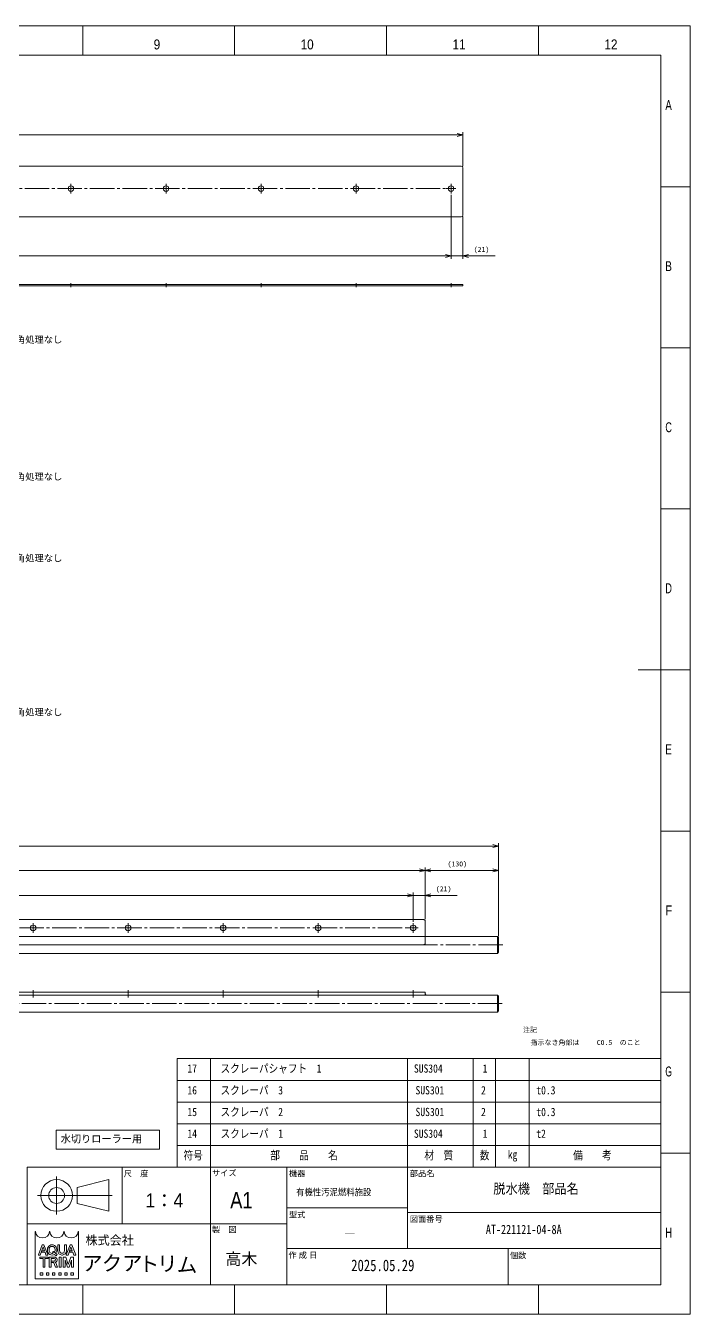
# Model space of a CAD drawing. Units: millimetres at full size. Extents: x -3518 to 3518, y -1833 to 1197.
# Drawn here: x 2343 to 3518, y -1178 to 1101 of the extents above; entities that cross this region are included whole.
import ezdxf
from ezdxf.enums import TextEntityAlignment as Align

# ---------------------------------------------------------------- set-up
doc = ezdxf.new("R2010")
doc.units = ezdxf.units.MM
doc.header["$LTSCALE"] = 4.8
doc.linetypes.add('CHAIN2', pattern=[12, 9, -1, 1, -1])
for name, color, linetype, lineweight in [('0-2_08_DIM', 3, 'Continuous', 9), ('0-3_0', 134, 'Continuous', 9), ('0-5_05_CENTER', 2, 'CHAIN2', 9), ('0-6_04_HIDDEN', 7, 'Continuous', 9), ('0-8_99_図枠', 134, 'Continuous', 9), ('0-9_Defpoints', 134, 'Continuous', 9), ('0-A_02_細線', 6, 'Continuous', 9)]:
    doc.layers.add(name, color=color, linetype=linetype, lineweight=lineweight)
doc.layers.add('0-B_07_TEXT', color=3, linetype='Continuous')
doc.styles.add('ＭＳ ゴシック', font='')
doc.styles.add('ＭＳ Ｐゴシック', font='')
doc.styles.get('ＭＳ ゴシック').set_extended_font_data('MS Gothic')
doc.styles.get('ＭＳ Ｐゴシック').set_extended_font_data('MS PGothic')

# ---------------------------------------------------------------- blocks, each defined once
blk = doc.blocks.new('_Open30')
at = {"layer": '0-2_08_DIM'}
blk.add_line((0, 0), (-1, 0), dxfattribs=at)
blk.add_lwpolyline([(-1, 0.2679), (0, 0), (-1, -0.2679)], dxfattribs=at)

msp = doc.modelspace()

# ---------------------------------------------------------------- linework, layer by layer
at = {"layer": '0-2_08_DIM'}
for p, q in [((3115.818, 852.145), (3115.818, 912.63)), ((1235.817, 907.63), (3105.818, 907.63)), ((3094.818, 801.714), (3094.818, 688.554)), ((3094.818, 801.714), (3094.818, 688.554)), ((3115.818, 763.145), (3115.818, 688.554)), ((1256.817, 693.554), (3084.818, 693.554)), ((3084.818, 693.554), (3074.818, 693.554)), ((3094.818, 693.554), (3115.818, 693.554)), ((3125.818, 693.554), (3172.818, 693.554)), ((1038.792, -350.021), (3168.793, -350.021)), ((3178.793, -509.472), (3178.793, -345.021)), ((3038.793, -393.152), (1168.792, -393.152)), ((3048.793, -479.472), (3048.793, -388.152)), ((3048.793, -479.472), (3048.793, -388.152)), ((3058.793, -393.152), (3168.793, -393.152)), ((3178.793, -509.472), (3178.793, -388.152)), ((3027.793, -483.879), (3027.793, -432.252)), ((3027.793, -483.879), (3027.793, -432.252)), ((3048.793, -479.472), (3048.793, -432.252)), ((1189.792, -437.252), (3017.793, -437.252)), ((3017.793, -437.252), (3007.793, -437.252)), ((3027.793, -437.252), (3048.793, -437.252)), ((3058.793, -437.252), (3105.793, -437.252))]:
    msp.add_line(p, q, dxfattribs=at)
msp.add_lwpolyline([(2396.619, -852.421), (2396.619, -886.421), (2579.419, -886.421), (2579.419, -852.421)], close=True, dxfattribs=at)
at = {"layer": '0-3_0'}
for p, q in [((1228.817, 852.645), (3112.818, 852.645)), ((3115.818, 849.645), (3115.818, 765.645)), ((3112.818, 762.645), (1228.817, 762.645)), ((3176.793, -509.972), (3176.793, -539.972)), ((3176.793, -613.643), (3176.793, -643.643))]:
    msp.add_line(p, q, dxfattribs=at)
for points in [[(3115.818, 640.901), (3115.818, 642.901), (1225.817, 642.901), (1225.817, 640.901)], [(3046.793, -524.972), (1160.792, -524.972), (1158.792, -522.972), (1158.792, -481.972), (1160.792, -479.972), (3046.793, -479.972), (3048.793, -481.972), (3048.793, -522.972)], [(1030.792, -613.643), (3176.793, -613.643), (3178.793, -615.643), (3178.793, -641.643), (3176.793, -643.643), (1030.792, -643.643), (1028.792, -641.643), (1028.792, -615.643)], [(1158.792, -608.643), (3048.793, -608.643), (3048.793, -613.643), (1158.792, -613.643)]]:
    msp.add_lwpolyline(points, close=True, dxfattribs=at)
msp.add_lwpolyline([(3048.793, -509.972), (3176.793, -509.972), (3178.793, -511.972), (3178.793, -537.972), (3176.793, -539.972), (3048.793, -539.972), (1158.792, -539.972)], dxfattribs=at)
at = {"layer": '0-3_0', "color": 3}
msp.add_lwpolyline([(3048.793, -613.643), (3050.793, -613.643), (3048.793, -611.643)], close=True, dxfattribs=at)
at = {"layer": '0-3_0'}
for centre in [(2422.818, 812.645), (2590.818, 812.645), (2758.818, 812.645), (2926.818, 812.645), (3094.818, 812.645), (2355.792, -494.972), (2523.792, -494.972), (2691.792, -494.972), (2859.793, -494.972), (3027.793, -494.972)]:
    msp.add_circle(centre, 5, dxfattribs=at)
for centre, start, end in [((3112.818, 849.645), 0, 90), ((3112.818, 765.645), 270, 0)]:
    msp.add_arc(centre, 3, start, end, dxfattribs=at)
at = {"layer": '0-5_05_CENTER'}
for p, q in [((2422.818, 804.214), (2422.818, 821.076)), ((2590.818, 804.214), (2590.818, 821.076)), ((2758.818, 804.214), (2758.818, 821.076)), ((2926.818, 804.214), (2926.818, 821.076)), ((3094.818, 804.214), (3094.818, 821.076)), ((1246.817, 812.645), (3094.818, 812.645)), ((2431.249, 812.645), (2414.387, 812.645)), ((2599.249, 812.645), (2582.387, 812.645)), ((2767.249, 812.645), (2750.387, 812.645)), ((2935.249, 812.645), (2918.387, 812.645)), ((3103.249, 812.645), (3086.387, 812.645)), ((2422.818, 645.485), (2422.818, 638.233)), ((2590.818, 645.485), (2590.818, 638.233)), ((2758.818, 645.485), (2758.818, 638.233)), ((2926.818, 645.485), (2926.818, 638.233)), ((3094.818, 645.485), (3094.818, 638.233)), ((1179.792, -494.972), (3027.793, -494.972)), ((2347.199, -494.972), (2364.386, -494.972)), ((2355.792, -503.566), (2355.792, -486.379)), ((2515.199, -494.972), (2532.386, -494.972)), ((2523.792, -503.566), (2523.792, -486.379)), ((2683.199, -494.972), (2700.386, -494.972)), ((2691.792, -503.566), (2691.792, -486.379)), ((2851.199, -494.972), (2868.386, -494.972)), ((2859.793, -503.566), (2859.793, -486.379)), ((3019.199, -494.972), (3036.386, -494.972)), ((3027.793, -503.566), (3027.793, -486.379)), ((3186.297, -524.972), (1021.288, -524.972)), ((2355.792, -617.821), (2355.792, -604.735)), ((2523.792, -617.821), (2523.792, -604.735)), ((2691.792, -617.821), (2691.792, -604.735)), ((2859.793, -617.821), (2859.793, -604.735)), ((3027.793, -617.821), (3027.793, -604.735)), ((3185.385, -628.643), (1022.748, -628.643))]:
    msp.add_line(p, q, dxfattribs=at)
at = {"layer": '0-6_04_HIDDEN'}
msp.add_line((1158.792, -509.972), (3048.793, -509.972), dxfattribs=at)
at = {"layer": '0-8_99_図枠'}
for p, q in [((2443.496, 1048.722), (2443.496, 1100.727)), ((2712.043, 1048.722), (2712.043, 1100.727)), ((2712.043, 1048.722), (2712.043, 1100.727)), ((2980.59, 1048.722), (2980.59, 1100.727)), ((3249.137, 1048.722), (3249.137, 1100.727)), ((3517.684, 815.876), (3465.679, 815.876)), ((3517.684, 531.024), (3465.679, 531.024)), ((3517.684, 246.172), (3465.679, 246.172)), ((3517.684, -38.679), (3425.675, -38.679)), ((3517.684, -323.531), (3465.679, -323.531)), ((3517.684, -608.382), (3465.679, -608.382)), ((3517.684, -893.234), (3465.679, -893.234)), ((2513.583, -1018.069), (2513.583, -918.059)), ((2669.599, -1126.08), (2669.599, -918.059)), ((2804.4, -1126.08), (2804.4, -918.059)), ((3018.024, -918.059), (3018.024, -1062.074)), ((2397.371, -1001.668), (2397.371, -934.461)), ((2363.768, -968.064), (2495.381, -968.064)), ((2804.4, -990.067), (3018.024, -990.067)), ((3018.024, -998.067), (3465.679, -998.067)), ((2804.4, -1018.069), (2345.566, -1018.069)), ((2368.447, -1073.364), (2373.528, -1059.097)), ((2370.22, -1068.589), (2371.201, -1065.836)), ((2370.22, -1068.589), (2376.908, -1068.589)), ((2371.201, -1065.836), (2375.928, -1065.836)), ((2372.026, -1055.25), (2375.03, -1055.25)), ((2375.928, -1065.836), (2373.528, -1059.097)), ((2381.86, -1073.278), (2375.03, -1055.25)), ((2381.088, -1063.221), (2381.088, -1065.394)), ((2384.107, -1063.434), (2384.107, -1065.173)), ((2390.123, -1068.562), (2391.727, -1066.858)), ((2390.123, -1068.562), (2391.602, -1070.002)), ((2391.727, -1066.858), (2398.437, -1072.387)), ((2393.661, -1068.366), (2395.996, -1070.29)), ((2394.733, -1063.434), (2394.733, -1065.173)), ((2397.753, -1063.221), (2397.753, -1065.394)), ((2399.427, -1066.05), (2399.427, -1055.25)), ((2402.688, -1055.25), (2399.427, -1055.25)), ((2402.688, -1065.394), (2402.688, -1055.25)), ((2414.643, -1066.05), (2414.643, -1055.25)), ((2417.712, -1073.364), (2422.792, -1059.097)), ((2419.485, -1068.589), (2420.465, -1065.836)), ((2419.485, -1068.589), (2426.172, -1068.589)), ((2420.465, -1065.836), (2425.192, -1065.836)), ((2421.29, -1055.25), (2424.294, -1055.25)), ((2425.192, -1065.836), (2422.792, -1059.097)), ((2431.125, -1073.278), (2424.294, -1055.25)), ((2804.4, -1062.074), (3465.679, -1062.074)), ((3195.51, -1062.074), (3195.51, -1126.08)), ((2365.196, -1073.364), (2365.196, -1073.278)), ((2365.196, -1073.364), (2368.447, -1073.364)), ((2367.546, -1076.987), (2382.399, -1076.987)), ((2367.546, -1076.987), (2367.546, -1079.523)), ((2367.546, -1079.523), (2372.98, -1079.523)), ((2373.342, -1095.101), (2373.342, -1079.886)), ((2376.603, -1095.101), (2376.603, -1079.886)), ((2376.965, -1079.523), (2382.399, -1079.523)), ((2381.86, -1073.364), (2381.86, -1073.278)), ((2382.399, -1076.987), (2382.399, -1079.523)), ((2384.464, -1076.987), (2384.464, -1095.101)), ((2384.464, -1076.987), (2392.797, -1076.987)), ((2387.725, -1079.523), (2393.231, -1079.523)), ((2387.833, -1086.517), (2387.833, -1083.981)), ((2387.833, -1083.981), (2393.231, -1083.981)), ((2387.833, -1086.517), (2391.391, -1086.517)), ((2392.735, -1087.425), (2395.493, -1095.101)), ((2393.821, -1072.162), (2396.34, -1074.613)), ((2395.885, -1087.312), (2399.007, -1094.956)), ((2396.34, -1074.613), (2398.437, -1072.387)), ((2401.754, -1076.987), (2405.739, -1076.987)), ((2401.754, -1076.987), (2401.754, -1079.523)), ((2401.754, -1095.101), (2401.754, -1092.565)), ((2402.117, -1092.203), (2402.117, -1079.886)), ((2405.377, -1092.203), (2405.377, -1079.886)), ((2405.739, -1076.987), (2405.739, -1079.523)), ((2407.579, -1073.364), (2406.492, -1073.364)), ((2409.003, -1076.987), (2413.735, -1076.987)), ((2416.43, -1095.101), (2412.261, -1082.422)), ((2418.06, -1090.143), (2413.735, -1076.987)), ((2414.46, -1073.364), (2414.46, -1073.278)), ((2414.46, -1073.364), (2417.712, -1073.364)), ((2418.06, -1090.143), (2422.386, -1076.987)), ((2419.691, -1095.101), (2423.86, -1082.422)), ((2427.121, -1076.987), (2422.386, -1076.987)), ((2431.125, -1073.364), (2431.125, -1073.278)), ((2368.453, -1104.588), (2368.453, -1108.935)), ((2373.342, -1095.101), (2376.603, -1095.101)), ((2379.321, -1104.588), (2379.321, -1108.935)), ((2390.19, -1104.588), (2390.19, -1108.935)), ((2395.493, -1095.101), (2399.007, -1095.101)), ((2399.007, -1094.956), (2399.007, -1095.101)), ((2401.058, -1104.588), (2401.058, -1108.935)), ((2411.927, -1104.588), (2411.927, -1108.935)), ((2416.43, -1095.101), (2419.691, -1095.101)), ((2427.143, -1104.588), (2427.143, -1108.935)), ((2443.496, -1177.853), (2443.496, -1126.08)), ((2712.043, -1178.086), (2712.043, -1126.08)), ((2712.043, -1177.853), (2712.043, -1126.08)), ((2980.59, -1177.853), (2980.59, -1126.08)), ((3249.137, -1177.853), (3249.137, -1126.08))]:
    msp.add_line(p, q, dxfattribs=at)
for points in [[(450.976, -1126.08), (3465.679, -1126.08), (3465.679, 1048.722), (450.976, 1048.722)], [(2345.566, -1126.08), (3465.679, -1126.08), (3465.679, -918.059), (2345.566, -918.059)], [(2433.775, -954.063), (2489.781, -940.062), (2489.781, -996.067), (2433.775, -982.066)]]:
    msp.add_lwpolyline(points, close=True, dxfattribs=at)
for points in [[(2435.837, -1031.769), (2435.837, -1115.456), (2359.758, -1115.456), (2359.758, -1031.769)], [(2365.196, -1073.364), (2365.196, -1073.278), (2372.026, -1055.25)], [(2381.86, -1073.364), (2378.609, -1073.364), (2376.908, -1068.589)], [(2411.383, -1065.394), (2411.383, -1055.25), (2414.643, -1055.25)], [(2414.46, -1073.364), (2414.46, -1073.278), (2421.29, -1055.25)], [(2431.125, -1073.364), (2427.873, -1073.364), (2426.172, -1068.589)], [(2384.464, -1095.101), (2387.725, -1095.101), (2387.725, -1079.523)], [(2401.754, -1095.101), (2405.739, -1095.101), (2405.739, -1092.565)], [(2409.003, -1076.987), (2409.003, -1095.101), (2412.264, -1095.101), (2412.261, -1082.422)], [(2423.86, -1082.422), (2423.86, -1095.101), (2427.121, -1095.101), (2427.121, -1076.987)], [(2368.453, -1104.588), (2372.8, -1104.588), (2372.8, -1108.935), (2368.453, -1108.935)], [(2379.321, -1104.588), (2383.669, -1104.588), (2383.669, -1108.935), (2379.321, -1108.935)], [(2390.19, -1104.588), (2394.537, -1104.588), (2394.537, -1108.935), (2390.19, -1108.935)], [(2401.058, -1104.588), (2405.406, -1104.588), (2405.406, -1108.935), (2401.058, -1108.935)], [(2411.927, -1104.588), (2416.274, -1104.588), (2416.274, -1108.935), (2411.927, -1108.935)], [(2427.143, -1104.588), (2422.795, -1104.588), (2422.795, -1108.935), (2427.143, -1108.935)]]:
    msp.add_lwpolyline(points, dxfattribs=at)
for radius in [28.003, 14.001]:
    msp.add_circle((2397.371, -968.064), radius, dxfattribs=at)
for centre, radius, start, end in [((2359.758, -1032.132), 0.362, 0, 90), ((2385.118, -1032.132), 0.362, 0, 180), ((2385.118, -1032.132), 0.362, 0, 90), ((2410.478, -1032.132), 0.362, 0, 180), ((2435.837, -1032.132), 0.362, 90, 180), ((2407.086, -1065.722), 7.666, 182.45003, 265.55526), ((2409.155, -1065.479), 6.468, 179.25279, 218.96457), ((2407.035, -1064.264), 6.03, 241.15773, 298.84227), ((2406.985, -1065.722), 7.666, 274.44474, 357.54997), ((2404.915, -1065.479), 6.468, 321.03543, 0.74721), ((2372.98, -1079.886), 0.362, 0, 90), ((2376.965, -1079.886), 0.362, 90, 180), ((2391.391, -1087.967), 1.449, 21.9283, 90), ((2393.154, -1081.752), 2.23, 271.99706, 88.00294), ((2393.693, -1088.21), 2.369, 22.27295, 58.55311), ((2401.754, -1079.886), 0.362, 0, 90), ((2401.754, -1092.203), 0.362, 270, 0), ((2405.739, -1079.886), 0.362, 90, 180), ((2405.739, -1092.203), 0.362, 180, 270)]:
    msp.add_arc(centre, radius, start, end, dxfattribs=at)
for centre, major_axis, ratio, start_param, end_param in [((2372.438, -1032.132), (-12.318, 0), 0.882353, 6.28318531, 9.42477796), ((2397.798, -1032.132), (-12.318, 0), 0.882353, 6.28318531, 9.42477796), ((2423.158, -1032.132), (-12.318, 0), 0.882353, 6.28318531, 9.42477796), ((2389.42, -1063.221), (-8.332, 0), 0.956522, 3.14159265, 6.28318531), ((2389.42, -1065.394), (-8.332, 0), 0.956522, 0, 2.12727056), ((2389.42, -1063.434), (5.313, 0), 0.994718, 6.28318531, 9.42477796), ((2389.42, -1065.181), (5.313, 0), 0.995036, 3.14159265, 5.13549259), ((2389.42, -1065.181), (5.313, 0), 0.995036, 5.63666712, 6.28318531), ((2389.42, -1065.394), (-8.332, 0), 0.956522, 2.48020459, 3.14159265), ((2392.797, -1081.752), (-5.848, 0), 0.81482, 1.94406945, 4.71238898)]:
    msp.add_ellipse(centre, major_axis=major_axis, ratio=ratio, start_param=start_param, end_param=end_param, dxfattribs=at)
at = {"layer": '0-9_Defpoints'}
msp.add_lwpolyline([(295.12, -1177.853), (3517.684, -1177.853), (3517.684, 1100.727), (295.12, 1100.727)], close=True, dxfattribs=at)
at = {"layer": '0-A_02_細線'}
for p, q in [((2610.284, -918.059), (2610.284, -726.059)), ((2610.284, -726.059), (3465.679, -726.059)), ((2669.678, -726.059), (2669.678, -918.059)), ((3018.069, -726.059), (3018.069, -918.059)), ((3133.713, -726.059), (3133.713, -918.059)), ((3173.308, -726.059), (3173.308, -918.059)), ((3232.702, -726.059), (3232.702, -918.059)), ((2610.284, -764.459), (3465.679, -764.459)), ((2610.284, -802.859), (3465.679, -802.859)), ((2610.284, -841.259), (3465.679, -841.259)), ((2610.284, -879.659), (3465.679, -879.659))]:
    msp.add_line(p, q, dxfattribs=at)

# ---------------------------------------------------------------- block references
at = {"layer": '0-2_08_DIM', "xscale": 10, "yscale": 10}
for p in [(3115.818, 907.63), (3094.818, 693.554), (3094.818, 693.554), (3178.793, -350.021), (3048.793, -393.152), (3178.793, -393.152), (3027.793, -437.252), (3027.793, -437.252)]:
    msp.add_blockref('_Open30', p, dxfattribs=at)
at = {"layer": '0-2_08_DIM', "xscale": 10, "yscale": 10, "rotation": 180}
for p in [(3115.818, 693.554), (3048.793, -393.152), (3048.793, -437.252)]:
    msp.add_blockref('_Open30', p, dxfattribs=at)

# ---------------------------------------------------------------- texts
at = {"layer": '0-2_08_DIM'}
for s, height, style, p in [('(21)', 8.798, 'ＭＳ ゴシック', (3134.889, 698.054)), ('切り放し、角処理なし', 11.73, 'ＭＳ Ｐゴシック', (2243.375, 536.234)), ('切り放し、角処理なし', 11.73, 'ＭＳ Ｐゴシック', (2243.375, 293.87)), ('切り放し、角処理なし', 11.73, 'ＭＳ Ｐゴシック', (2243.375, 149.654)), ('切り放し、角処理なし', 11.73, 'ＭＳ Ｐゴシック', (2243.375, -122.71)), ('(130)', 8.798, 'ＭＳ ゴシック', (3088.65, -388.652)), ('(21)', 8.798, 'ＭＳ ゴシック', (3067.864, -432.752)), ('水切りローラー用', 13.2, 'ＭＳ ゴシック', (2404.619, -878.421))]:
    msp.add_text(s, height=height, dxfattribs=dict(at, style=style)).set_placement(p, align=Align.BOTTOM_LEFT)
at = {"layer": '0-3_0'}
for s, height, style, width, p in [('17', 14.66, 'ＭＳ ゴシック', 0.85, (2628.648, -755.259)), ('スクレーパシャフト\u30001', 14.66, 'ＭＳ ゴシック', 0.85, (2687.246, -755.259)), ('SUS304', 14.66, 'ＭＳ ゴシック', 0.85, (3029.141, -755.259)), ('1', 14.66, 'ＭＳ ゴシック', 0.85, (3150.677, -755.259)), ('16', 14.66, 'ＭＳ ゴシック', 0.85, (2628.648, -793.659)), ('スクレーパ\u30003', 14.66, 'ＭＳ ゴシック', 0.85, (2687.246, -793.659)), ('SUS301', 14.66, 'ＭＳ ゴシック', 0.85, (3031.974, -793.659)), ('2', 14.66, 'ＭＳ ゴシック', 0.85, (3147.844, -793.659)), ('t0.3', 14.66, 'ＭＳ ゴシック', 0.85, (3245.562, -793.659)), ('15', 14.66, 'ＭＳ ゴシック', 0.85, (2628.648, -832.059)), ('スクレーパ\u30002', 14.66, 'ＭＳ ゴシック', 0.85, (2687.246, -832.059)), ('SUS301', 14.66, 'ＭＳ ゴシック', 0.85, (3031.974, -832.059)), ('2', 14.66, 'ＭＳ ゴシック', 0.85, (3147.844, -832.059)), ('t0.3', 14.66, 'ＭＳ ゴシック', 0.85, (3245.562, -832.059)), ('14', 14.66, 'ＭＳ ゴシック', 0.85, (2628.648, -870.459)), ('スクレーパ\u30001', 14.66, 'ＭＳ ゴシック', 0.85, (2687.246, -870.459)), ('SUS304', 14.66, 'ＭＳ ゴシック', 0.85, (3029.141, -870.459)), ('1', 14.66, 'ＭＳ ゴシック', 0.85, (3150.677, -870.459)), ('t2', 14.66, 'ＭＳ ゴシック', 0.85, (3245.562, -870.459)), ('符号', 14.66, 'ＭＳ ゴシック', 0.85, (2621.913, -908.852)), ('部\u3000\u3000品\u3000\u3000名', 14.66, 'ＭＳ ゴシック', 0.85, (2775.372, -908.852)), ('材\u3000質', 14.66, 'ＭＳ ゴシック', 0.85, (3047.623, -908.852)), ('数', 14.66, 'ＭＳ ゴシック', 0.85, (3145.642, -908.852)), ('㎏', 14.66, 'ＭＳ ゴシック', 0.85, (3195.137, -907.519)), ('備\u3000\u3000考', 14.66, 'ＭＳ ゴシック', 0.85, (3310.722, -908.852)), ('有機性汚泥燃料施設', 11.73, 'ＭＳ Ｐゴシック', 0.9, (2820.811, -971.545)), ('脱水機\u3000部品名', 17.6, 'ＭＳ Ｐゴシック', 0.9, (3169.54, -970.132)), ('1：4', 24.88, 'ＭＳ Ｐゴシック', 0.95, (2554.562, -996.748)), ('AT-221121-04-8A', 16.42, 'ＭＳ ゴシック', 0.8, (3156.314, -1041.271)), ('―', 16.42, 'ＭＳ ゴシック', 0.9, (2905.611, -1048.624)), ('2025.05.29', 20.53, 'ＭＳ ゴシック', 0.8, (2918.295, -1108.077))]:
    msp.add_text(s, height=height, dxfattribs=dict(at, style=style, width=width)).set_placement(p, align=Align.BOTTOM_LEFT)
at = {"layer": '0-3_0', "style": 'ＭＳ Ｐゴシック'}
msp.add_text('高木', height=20.74, dxfattribs=at).set_placement((2695.857, -1097.022), align=Align.BOTTOM_LEFT)
at = {"layer": '0-8_99_図枠', "style": 'ＭＳ Ｐゴシック'}
for s, height, width, p in [('9', 17.6, 0.9, (2569.041, 1053.632)), ('10', 17.6, 0.9, (2828.86, 1053.632)), ('11', 17.6, 0.9, (3097.407, 1053.632)), ('12', 17.6, 0.9, (3365.954, 1053.632)), ('A', 17.6, 0.75, (3473.679, 946.3)), ('B', 17.6, 0.75, (3473.679, 661.449)), ('C', 17.6, 0.7, (3473.679, 376.597)), ('D', 17.6, 0.7, (3473.679, 91.745)), ('E', 17.6, 0.75, (3473.679, -193.106)), ('F', 17.6, 0.85, (3473.679, -477.958)), ('G', 17.6, 0.65, (3473.679, -762.809)), ('A1', 29.03, 0.85, (2704.374, -999.528)), ('H', 17.6, 0.7, (3473.679, -1047.661))]:
    msp.add_text(s, height=height, dxfattribs=dict(at, width=width)).set_placement(p, align=Align.BOTTOM_LEFT)
at = {"layer": '0-8_99_図枠'}
for s, height, style, p in [('尺\u3000度', 10.37, 'ＭＳ Ｐゴシック', (2516.12, -937.657)), ('サイズ', 10.37, 'ＭＳ Ｐゴシック', (2672.136, -936.602)), ('機器', 10.37, 'ＭＳ Ｐゴシック', (2808.244, -937.423)), ('部品名', 10.37, 'ＭＳ Ｐゴシック', (3021.869, -937.423)), ('型式', 10.37, 'ＭＳ Ｐゴシック', (2808.244, -1010.138)), ('製\u3000図', 10.37, 'ＭＳ Ｐゴシック', (2672.136, -1036.612)), ('図面番号', 10.37, 'ＭＳ Ｐゴシック', (3021.869, -1018.138)), ('株式会社', 15.68, 'ＭＳ ゴシック', (2448.478, -1059.979)), ('作 成 日', 10.37, 'ＭＳ Ｐゴシック', (2807.268, -1081.975)), ('個数', 10.37, 'ＭＳ Ｐゴシック', (3198.869, -1082.367)), ('ア', 26.48, 'ＭＳ ゴシック', (2442.434, -1108.993)), ('ク', 26.48, 'ＭＳ ゴシック', (2477.246, -1108.993)), ('ア', 26.48, 'ＭＳ ゴシック', (2513.036, -1108.993)), ('ト', 26.48, 'ＭＳ ゴシック', (2542.842, -1110.513)), ('リ', 26.48, 'ＭＳ ゴシック', (2575.152, -1109.753)), ('ム', 26.48, 'ＭＳ ゴシック', (2609.961, -1112.033))]:
    msp.add_text(s, height=height, dxfattribs=dict(at, style=style)).set_placement(p, align=Align.BOTTOM_LEFT)
at = {"layer": '0-B_07_TEXT'}
for s, style, p in [('注記', 'ＭＳ Ｐゴシック', (3222.152, -682.14)), ('\u3000指示なき角部は', 'ＭＳ Ｐゴシック', (3223.112, -704.456)), ('C0.5', 'ＭＳ ゴシック', (3352.412, -704.456)), ('のこと', 'ＭＳ Ｐゴシック', (3392.984, -704.456))]:
    msp.add_text(s, height=8.798, dxfattribs=dict(at, style=style)).set_placement(p, align=Align.BOTTOM_LEFT)

doc.saveas('drawing.dxf')
